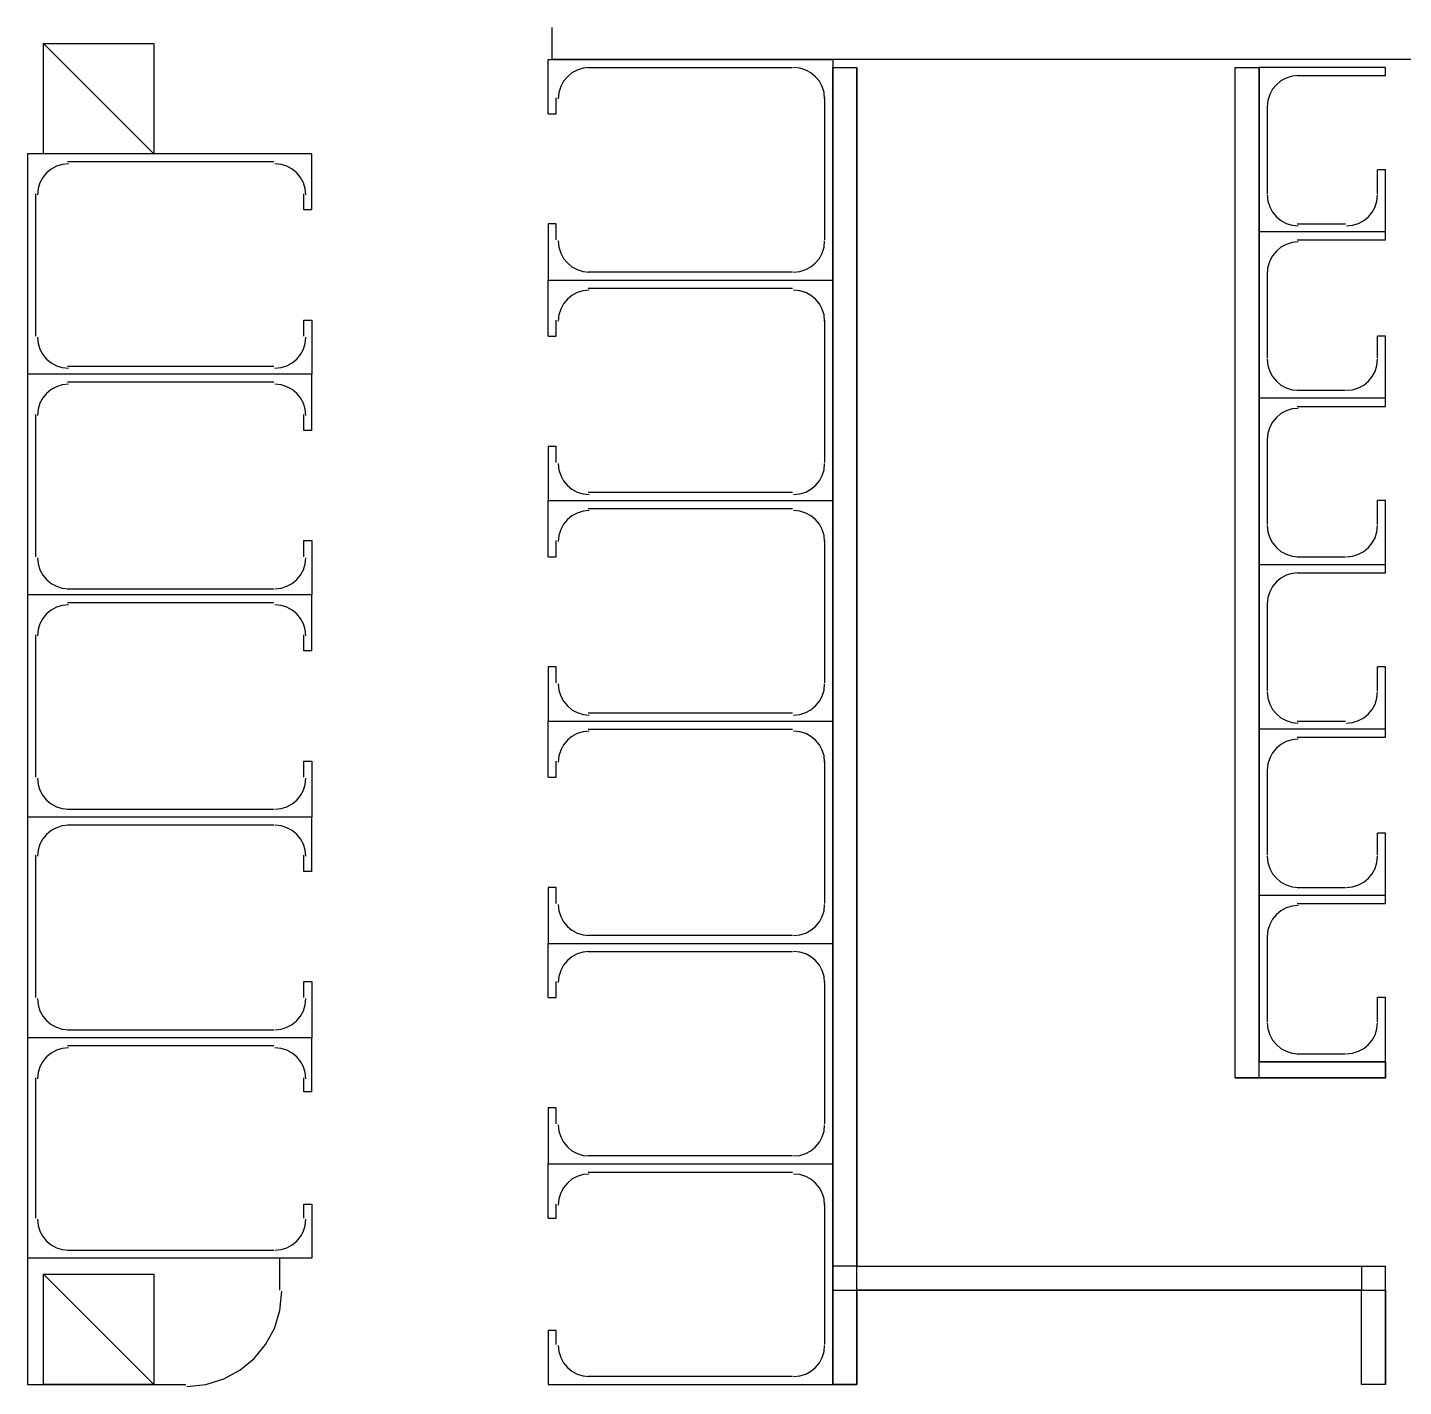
# Model space of a CAD drawing. Header units: millimetres. Extents: x -1062 to 473405, y -148599 to 38948.
# Drawn here: x 69535 to 78255, y -83090 to -74479 of the extents above; entities that cross this region are included whole.
import ezdxf

# ---------------------------------------------------------------- set-up
doc = ezdxf.new("R2010")
doc.units = ezdxf.units.MM
for name, color, linetype in [('COLUMN', 1, 'Continuous'), ('WALL', 7, 'Continuous'), ('WINDOW', 4, 'Continuous')]:
    doc.layers.add(name, color=color, linetype=linetype)

msp = doc.modelspace()

# ---------------------------------------------------------------- linework, layer by layer
at = {"layer": 'COLUMN'}
for p, q in [((70334.3, -75279), (69636.1, -74580.5)), ((69636.1, -74580.5), (70334.3, -74580.5)), ((69636.1, -75279), (69636.1, -74580.5)), ((70334.3, -74580.5), (70334.3, -75279)), ((70334.3, -75279), (69636.1, -75279)), ((70334.3, -83077.6), (69636.1, -82379.1)), ((69636.1, -82379.1), (70334.3, -82379.1)), ((69636.1, -83077.6), (69636.1, -82379.1)), ((70334.3, -82379.1), (70334.3, -83077.6)), ((70334.3, -83077.6), (69636.1, -83077.6))]:
    msp.add_line(p, q, dxfattribs=at)
at = {"layer": 'WALL'}
for p, q in [((72860.2, -74682.1), (72860.2, -74478.9)), ((79486.1, -74682.1), (72860.2, -74682.1)), ((74637.3, -83077.6), (74637.3, -74732.9)), ((74789.6, -82328.3), (74789.6, -74732.9)), ((77188.6, -81134.3), (77188.6, -74732.9)), ((77340.9, -81134.3), (77340.9, -74732.9)), ((78140.6, -81032.7), (77340.9, -81032.7)), ((78140.6, -81134.3), (78140.6, -81032.7)), ((77188.6, -81134.3), (77340.9, -81134.3)), ((77340.9, -81134.3), (78140.6, -81134.3)), ((69534.6, -82277.5), (69534.6, -83077.6)), ((71133.9, -82277.5), (69534.6, -82277.5)), ((71133.9, -82480.7), (71133.9, -82277.5)), ((74789.6, -82328.3), (77988.3, -82328.3)), ((77988.3, -82328.3), (78140.6, -82328.3)), ((78140.6, -83077.6), (78140.6, -82328.3)), ((71134.4, -82608.6), (71146.6, -82487)), ((74789.6, -83077.6), (74789.6, -82480.7)), ((74789.6, -82480.7), (77988.3, -82480.7)), ((77988.3, -83077.6), (77988.3, -82480.7)), ((71099.2, -82721.9), (71134.4, -82608.6)), ((71043.7, -82824.3), (71099.2, -82721.9)), ((70970, -82913.6), (71043.7, -82824.3)), ((70880.8, -82987.3), (70970, -82913.6)), ((70778.4, -83042.9), (70880.8, -82987.3)), ((69534.6, -83077.6), (70537.3, -83077.6)), ((70543.7, -83090.3), (70665.2, -83078.1)), ((70665.2, -83078.1), (70778.4, -83042.9)), ((74637.3, -83077.6), (74789.6, -83077.6))]:
    msp.add_line(p, q, dxfattribs=at)
for points in [[(74789.6, -74732.9), (74789.6, -82328.3), (74637.3, -82328.3), (74637.3, -74732.9), (74789.6, -74732.9)], [(78140, -81135), (77340, -81135), (77340, -81134.3), (77188.6, -81134.3), (77188.6, -74732.9), (77340.9, -74732.9), (77340.9, -81032.7), (78140.6, -81032.7), (78140.6, -81134.3), (78140, -81134.3), (78140, -81135)], [(77988.3, -82328.3), (77988.3, -82480.7), (74789.6, -82480.7), (74789.6, -82328.3), (77988.3, -82328.3)], [(74789.6, -82480.7), (74789.6, -83077.6), (74637.3, -83077.6), (74637.3, -82480.7), (74789.6, -82480.7)], [(78140.6, -82480.7), (78140.6, -83077.6), (77988.3, -83077.6), (77988.3, -82480.7), (78140.6, -82480.7)]]:
    msp.add_lwpolyline(points, close=True, dxfattribs=at)
at = {"layer": 'WINDOW'}
for p, q in [((72834.8, -75025), (72834.8, -74682.1)), ((72834.8, -74682.1), (74637.3, -74682.1)), ((74637.3, -74682.1), (74637.3, -76079.2)), ((72931.9, -74819.7), (72913.8, -74853.1)), ((72955.9, -74790.5), (72931.9, -74819.7)), ((72985, -74766.5), (72955.9, -74790.5)), ((73018.5, -74748.4), (72985, -74766.5)), ((73055.4, -74736.9), (73018.5, -74748.4)), ((73095, -74732.9), (73055.4, -74736.9)), ((73088.7, -74732.9), (74383.4, -74732.9)), ((74429.4, -74736.9), (74389.7, -74732.9)), ((74466.3, -74748.4), (74429.4, -74736.9)), ((74499.7, -74766.5), (74466.3, -74748.4)), ((74528.9, -74790.5), (74499.7, -74766.5)), ((74552.9, -74819.7), (74528.9, -74790.5)), ((74571, -74853.1), (74552.9, -74819.7)), ((77340.9, -74732.9), (77340.9, -75774.4)), ((78140.6, -74732.9), (77340.9, -74732.9)), ((77478.4, -74817.3), (77449.3, -74841.3)), ((77511.9, -74799.2), (77478.4, -74817.3)), ((77548.8, -74787.7), (77511.9, -74799.2)), ((77588.4, -74783.7), (77548.8, -74787.7)), ((77582.1, -74783.7), (78140.6, -74783.7)), ((78140.6, -74783.7), (78140.6, -74732.9)), ((72902.3, -74890.1), (72898.3, -74929.8)), ((72913.8, -74853.1), (72902.3, -74890.1)), ((74582.5, -74890.1), (74571, -74853.1)), ((74586.5, -74929.8), (74582.5, -74890.1)), ((77407.2, -74903.9), (77395.7, -74940.9)), ((77425.3, -74870.5), (77407.2, -74903.9)), ((77449.3, -74841.3), (77425.3, -74870.5)), ((72885.6, -75025), (72885.6, -74923.4)), ((74586.5, -74923.4), (74586.5, -75825.2)), ((77395.7, -74940.9), (77391.7, -74980.6)), ((77391.7, -74974.2), (77391.7, -75533.1)), ((72834.8, -75025), (72885.6, -75025)), ((71337, -75279), (69534.6, -75279)), ((69534.6, -75279), (69534.6, -76676.2)), ((69794.8, -75342.5), (69755.1, -75346.5)), ((71095.8, -75329.8), (69788.4, -75329.8)), ((71141.8, -75346.5), (71102.2, -75342.5)), ((71337, -75634.7), (71337, -75279)), ((69631.7, -75429.3), (69613.5, -75462.8)), ((69655.7, -75400.2), (69631.7, -75429.3)), ((69684.8, -75376.2), (69655.7, -75400.2)), ((69718.2, -75358), (69684.8, -75376.2)), ((69755.1, -75346.5), (69718.2, -75358)), ((71178.8, -75358), (71141.8, -75346.5)), ((71212.2, -75376.2), (71178.8, -75358)), ((71241.3, -75400.2), (71212.2, -75376.2)), ((71265.3, -75429.3), (71241.3, -75400.2)), ((71283.5, -75462.8), (71265.3, -75429.3)), ((78089.8, -75533.1), (78089.8, -75380.6)), ((78140.6, -75380.6), (78089.8, -75380.6)), ((78140.6, -75774.4), (78140.6, -75380.6)), ((69602, -75499.7), (69598, -75539.4)), ((69613.5, -75462.8), (69602, -75499.7)), ((71294.9, -75499.7), (71283.5, -75462.8)), ((71298.9, -75539.4), (71294.9, -75499.7)), ((69585.3, -75533.1), (69585.3, -76434.9)), ((71286.3, -75634.7), (71286.3, -75533.1)), ((77391.7, -75539.4), (77395.7, -75579.1)), ((77395.7, -75579.1), (77407.2, -75616)), ((78074.4, -75616), (78085.8, -75579.1)), ((78085.8, -75579.1), (78089.8, -75539.4)), ((71337, -75634.7), (71286.3, -75634.7)), ((77407.2, -75616), (77425.3, -75649.5)), ((77425.3, -75649.5), (77449.3, -75678.6)), ((77449.3, -75678.6), (77478.4, -75702.7)), ((78003.1, -75702.7), (78032.2, -75678.6)), ((78032.2, -75678.6), (78056.2, -75649.5)), ((78056.2, -75649.5), (78074.4, -75616)), ((72885.6, -75723.6), (72834.8, -75723.6)), ((72834.8, -75723.6), (72834.8, -76079.2)), ((72885.6, -75825.2), (72885.6, -75723.6)), ((77340.9, -75774.4), (77340.9, -76828.6)), ((78140.6, -75774.4), (77340.9, -75774.4)), ((77478.4, -75702.7), (77511.9, -75720.8)), ((77511.9, -75720.8), (77548.8, -75732.3)), ((77548.8, -75732.3), (77588.4, -75736.3)), ((77582.1, -75723.6), (77886.7, -75723.6)), ((77893.1, -75736.3), (77932.7, -75732.3)), ((77932.7, -75732.3), (77969.7, -75720.8)), ((77969.7, -75720.8), (78003.1, -75702.7)), ((78140.6, -75825.2), (78140.6, -75774.4)), ((72898.3, -75831.5), (72902.3, -75871.2)), ((74582.5, -75871.2), (74586.5, -75831.5)), ((77511.9, -75853.4), (77478.4, -75871.5)), ((77548.8, -75841.9), (77511.9, -75853.4)), ((77588.4, -75837.9), (77548.8, -75841.9)), ((77582.1, -75825.2), (78140.6, -75825.2)), ((72902.3, -75871.2), (72913.8, -75908.2)), ((72913.8, -75908.2), (72931.9, -75941.6)), ((72931.9, -75941.6), (72955.9, -75970.8)), ((74528.9, -75970.8), (74552.9, -75941.6)), ((74552.9, -75941.6), (74571, -75908.2)), ((74571, -75908.2), (74582.5, -75871.2)), ((77425.3, -75924.7), (77407.2, -75958.1)), ((77449.3, -75895.6), (77425.3, -75924.7)), ((77478.4, -75871.5), (77449.3, -75895.6)), ((72955.9, -75970.8), (72985, -75994.8)), ((72985, -75994.8), (73018.5, -76012.9)), ((73018.5, -76012.9), (73055.4, -76024.4)), ((73055.4, -76024.4), (73095, -76028.4)), ((74383.4, -76028.4), (73088.7, -76028.4)), ((74389.7, -76028.4), (74429.4, -76024.4)), ((74429.4, -76024.4), (74466.3, -76012.9)), ((74466.3, -76012.9), (74499.7, -75994.8)), ((74499.7, -75994.8), (74528.9, -75970.8)), ((77395.7, -75995.1), (77391.7, -76034.8)), ((77391.7, -76028.4), (77391.7, -76574.6)), ((77407.2, -75958.1), (77395.7, -75995.1)), ((72834.8, -76079.2), (74637.3, -76079.2)), ((72834.8, -76434.9), (72834.8, -76079.2)), ((74637.3, -76079.2), (74637.3, -77476.4)), ((72955.9, -76200.4), (72931.9, -76229.5)), ((72985, -76176.4), (72955.9, -76200.4)), ((73018.5, -76158.2), (72985, -76176.4)), ((73055.4, -76146.7), (73018.5, -76158.2)), ((73095, -76142.7), (73055.4, -76146.7)), ((73088.7, -76130), (74383.4, -76130)), ((74429.4, -76146.7), (74389.7, -76142.7)), ((74466.3, -76158.2), (74429.4, -76146.7)), ((74499.7, -76176.4), (74466.3, -76158.2)), ((74528.9, -76200.4), (74499.7, -76176.4)), ((74552.9, -76229.5), (74528.9, -76200.4)), ((72902.3, -76299.9), (72898.3, -76339.6)), ((72913.8, -76263), (72902.3, -76299.9)), ((72931.9, -76229.5), (72913.8, -76263)), ((74571, -76263), (74552.9, -76229.5)), ((74582.5, -76299.9), (74571, -76263)), ((74586.5, -76339.6), (74582.5, -76299.9)), ((71286.3, -76434.9), (71286.3, -76333.2)), ((71286.3, -76333.2), (71337, -76333.2)), ((71337, -76333.2), (71337, -76676.2)), ((72885.6, -76434.9), (72885.6, -76333.2)), ((74586.5, -76333.2), (74586.5, -77235)), ((69598, -76441.2), (69602, -76480.9)), ((71294.9, -76480.9), (71298.9, -76441.2)), ((72834.8, -76434.9), (72885.6, -76434.9)), ((78089.8, -76574.6), (78089.8, -76434.9)), ((78140.6, -76434.9), (78089.8, -76434.9)), ((78140.6, -76828.6), (78140.6, -76434.9)), ((69602, -76480.9), (69613.5, -76517.8)), ((69613.5, -76517.8), (69631.7, -76551.3)), ((69631.7, -76551.3), (69655.7, -76580.4)), ((71241.3, -76580.4), (71265.3, -76551.3)), ((71265.3, -76551.3), (71283.5, -76517.8)), ((71283.5, -76517.8), (71294.9, -76480.9)), ((69655.7, -76580.4), (69684.8, -76604.5)), ((69684.8, -76604.5), (69718.2, -76622.6)), ((69718.2, -76622.6), (69755.1, -76634.1)), ((69755.1, -76634.1), (69794.8, -76638.1)), ((69788.4, -76625.4), (71095.8, -76625.4)), ((71102.2, -76638.1), (71141.8, -76634.1)), ((71141.8, -76634.1), (71178.8, -76622.6)), ((71178.8, -76622.6), (71212.2, -76604.5)), ((71212.2, -76604.5), (71241.3, -76580.4)), ((77391.7, -76580.9), (77395.7, -76620.6)), ((77395.7, -76620.6), (77407.2, -76657.6)), ((78074.4, -76657.6), (78085.8, -76620.6)), ((78085.8, -76620.6), (78089.8, -76580.9)), ((71337, -76676.2), (69534.6, -76676.2)), ((69534.6, -76676.2), (69534.6, -78073.3)), ((71095.8, -76727), (69788.4, -76727)), ((71337, -77031.8), (71337, -76676.2)), ((77407.2, -76657.6), (77425.3, -76691)), ((77425.3, -76691), (77449.3, -76720.1)), ((77449.3, -76720.1), (77478.4, -76744.2)), ((78003.1, -76744.2), (78032.2, -76720.1)), ((78032.2, -76720.1), (78056.2, -76691)), ((78056.2, -76691), (78074.4, -76657.6)), ((69655.7, -76797.4), (69631.7, -76826.5)), ((69684.8, -76773.3), (69655.7, -76797.4)), ((69718.2, -76755.2), (69684.8, -76773.3)), ((69755.1, -76743.7), (69718.2, -76755.2)), ((69794.8, -76739.7), (69755.1, -76743.7)), ((71141.8, -76743.7), (71102.2, -76739.7)), ((71178.8, -76755.2), (71141.8, -76743.7)), ((71212.2, -76773.3), (71178.8, -76755.2)), ((71241.3, -76797.4), (71212.2, -76773.3)), ((71265.3, -76826.5), (71241.3, -76797.4)), ((77478.4, -76744.2), (77511.9, -76762.3)), ((77511.9, -76762.3), (77548.8, -76773.8)), ((77548.8, -76773.8), (77588.4, -76777.8)), ((77582.1, -76777.8), (77886.7, -76777.8)), ((77893.1, -76777.8), (77932.7, -76773.8)), ((77932.7, -76773.8), (77969.7, -76762.3)), ((77969.7, -76762.3), (78003.1, -76744.2)), ((69602, -76896.9), (69598, -76936.6)), ((69613.5, -76859.9), (69602, -76896.9)), ((69631.7, -76826.5), (69613.5, -76859.9)), ((71283.5, -76859.9), (71265.3, -76826.5)), ((71294.9, -76896.9), (71283.5, -76859.9)), ((71298.9, -76936.6), (71294.9, -76896.9)), ((77340.9, -76828.6), (77340.9, -77882.8)), ((78140.6, -76828.6), (77340.9, -76828.6)), ((77511.9, -76907.6), (77478.4, -76925.7)), ((77548.8, -76896.1), (77511.9, -76907.6)), ((77588.4, -76892.1), (77548.8, -76896.1)), ((77582.1, -76879.4), (78140.6, -76879.4)), ((78140.6, -76879.4), (78140.6, -76828.6)), ((69585.3, -76930.2), (69585.3, -77832)), ((71286.3, -77031.8), (71286.3, -76930.2)), ((77425.3, -76978.9), (77407.2, -77012.3)), ((77449.3, -76949.8), (77425.3, -76978.9)), ((77478.4, -76925.7), (77449.3, -76949.8)), ((71337, -77031.8), (71286.3, -77031.8)), ((77395.7, -77049.3), (77391.7, -77089)), ((77391.7, -77082.6), (77391.7, -77628.8)), ((77407.2, -77012.3), (77395.7, -77049.3)), ((72885.6, -77133.4), (72834.8, -77133.4)), ((72834.8, -77133.4), (72834.8, -77476.4)), ((72885.6, -77235), (72885.6, -77133.4)), ((72898.3, -77241.4), (72902.3, -77281.1)), ((74582.5, -77281.1), (74586.5, -77241.4)), ((72902.3, -77281.1), (72913.8, -77318)), ((72913.8, -77318), (72931.9, -77351.5)), ((74552.9, -77351.5), (74571, -77318)), ((74571, -77318), (74582.5, -77281.1)), ((72931.9, -77351.5), (72955.9, -77380.6)), ((72955.9, -77380.6), (72985, -77404.6)), ((72985, -77404.6), (73018.5, -77422.8)), ((73018.5, -77422.8), (73055.4, -77434.3)), ((73055.4, -77434.3), (73095, -77438.3)), ((74383.4, -77425.6), (73088.7, -77425.6)), ((74389.7, -77438.3), (74429.4, -77434.3)), ((74429.4, -77434.3), (74466.3, -77422.8)), ((74466.3, -77422.8), (74499.7, -77404.6)), ((74499.7, -77404.6), (74528.9, -77380.6)), ((74528.9, -77380.6), (74552.9, -77351.5)), ((72834.8, -77476.4), (74637.3, -77476.4)), ((72834.8, -77832), (72834.8, -77476.4)), ((74637.3, -77476.4), (74637.3, -78873.5)), ((78089.8, -77628.8), (78089.8, -77476.4)), ((78140.6, -77476.4), (78089.8, -77476.4)), ((78140.6, -77882.8), (78140.6, -77476.4)), ((72955.9, -77597.5), (72931.9, -77626.7)), ((72985, -77573.5), (72955.9, -77597.5)), ((73018.5, -77555.3), (72985, -77573.5)), ((73055.4, -77543.9), (73018.5, -77555.3)), ((73095, -77539.9), (73055.4, -77543.9)), ((73088.7, -77527.2), (74383.4, -77527.2)), ((74429.4, -77543.9), (74389.7, -77539.9)), ((74466.3, -77555.3), (74429.4, -77543.9)), ((74499.7, -77573.5), (74466.3, -77555.3)), ((74528.9, -77597.5), (74499.7, -77573.5)), ((74552.9, -77626.7), (74528.9, -77597.5)), ((72902.3, -77697.1), (72898.3, -77736.7)), ((72913.8, -77660.1), (72902.3, -77697.1)), ((72931.9, -77626.7), (72913.8, -77660.1)), ((74571, -77660.1), (74552.9, -77626.7)), ((74582.5, -77697.1), (74571, -77660.1)), ((74586.5, -77736.7), (74582.5, -77697.1)), ((77391.7, -77635.1), (77395.7, -77674.8)), ((77395.7, -77674.8), (77407.2, -77711.8)), ((78074.4, -77711.8), (78085.8, -77674.8)), ((78085.8, -77674.8), (78089.8, -77635.1)), ((71286.3, -77832), (71286.3, -77730.4)), ((71286.3, -77730.4), (71337, -77730.4)), ((71337, -77730.4), (71337, -78073.3)), ((72885.6, -77832), (72885.6, -77730.4)), ((74586.5, -77730.4), (74586.5, -78632.2)), ((77407.2, -77711.8), (77425.3, -77745.2)), ((77425.3, -77745.2), (77449.3, -77774.3)), ((77449.3, -77774.3), (77478.4, -77798.4)), ((78003.1, -77798.4), (78032.2, -77774.3)), ((78032.2, -77774.3), (78056.2, -77745.2)), ((78056.2, -77745.2), (78074.4, -77711.8)), ((69598, -77838.4), (69602, -77878)), ((71294.9, -77878), (71298.9, -77838.4)), ((72834.8, -77832), (72885.6, -77832)), ((77478.4, -77798.4), (77511.9, -77816.5)), ((77511.9, -77816.5), (77548.8, -77828)), ((77548.8, -77828), (77588.4, -77832)), ((77582.1, -77832), (77886.7, -77832)), ((77893.1, -77832), (77932.7, -77828)), ((77932.7, -77828), (77969.7, -77816.5)), ((77969.7, -77816.5), (78003.1, -77798.4)), ((69602, -77878), (69613.5, -77915)), ((69613.5, -77915), (69631.7, -77948.4)), ((69631.7, -77948.4), (69655.7, -77977.6)), ((71241.3, -77977.6), (71265.3, -77948.4)), ((71265.3, -77948.4), (71283.5, -77915)), ((71283.5, -77915), (71294.9, -77878)), ((77340.9, -77882.8), (77340.9, -78924.3)), ((78140.6, -77882.8), (77340.9, -77882.8)), ((77511.9, -77949.1), (77478.4, -77967.2)), ((77548.8, -77937.6), (77511.9, -77949.1)), ((77588.4, -77933.6), (77548.8, -77937.6)), ((77582.1, -77933.6), (78140.6, -77933.6)), ((78140.6, -77933.6), (78140.6, -77882.8)), ((69655.7, -77977.6), (69684.8, -78001.6)), ((69684.8, -78001.6), (69718.2, -78019.7)), ((69718.2, -78019.7), (69755.1, -78031.2)), ((69755.1, -78031.2), (69794.8, -78035.2)), ((69788.4, -78035.2), (71095.8, -78035.2)), ((71102.2, -78035.2), (71141.8, -78031.2)), ((71141.8, -78031.2), (71178.8, -78019.7)), ((71178.8, -78019.7), (71212.2, -78001.6)), ((71212.2, -78001.6), (71241.3, -77977.6)), ((77425.3, -78020.4), (77407.2, -78053.8)), ((77449.3, -77991.3), (77425.3, -78020.4)), ((77478.4, -77967.2), (77449.3, -77991.3)), ((71337, -78073.3), (69534.6, -78073.3)), ((69534.6, -78073.3), (69534.6, -79483.2)), ((71095.8, -78124.1), (69788.4, -78124.1)), ((71337, -78429), (71337, -78073.3)), ((77395.7, -78090.8), (77391.7, -78130.5)), ((77391.7, -78124.1), (77391.7, -78683)), ((77407.2, -78053.8), (77395.7, -78090.8)), ((69655.7, -78194.5), (69631.7, -78223.6)), ((69684.8, -78170.5), (69655.7, -78194.5)), ((69718.2, -78152.3), (69684.8, -78170.5)), ((69755.1, -78140.8), (69718.2, -78152.3)), ((69794.8, -78136.8), (69755.1, -78140.8)), ((71141.8, -78140.8), (71102.2, -78136.8)), ((71178.8, -78152.3), (71141.8, -78140.8)), ((71212.2, -78170.5), (71178.8, -78152.3)), ((71241.3, -78194.5), (71212.2, -78170.5)), ((71265.3, -78223.6), (71241.3, -78194.5)), ((69602, -78294), (69598, -78333.7)), ((69613.5, -78257.1), (69602, -78294)), ((69631.7, -78223.6), (69613.5, -78257.1)), ((71283.5, -78257.1), (71265.3, -78223.6)), ((71294.9, -78294), (71283.5, -78257.1)), ((71298.9, -78333.7), (71294.9, -78294)), ((69585.3, -78327.3), (69585.3, -79229.1)), ((71286.3, -78429), (71286.3, -78327.3)), ((71337, -78429), (71286.3, -78429)), ((72885.6, -78530.6), (72834.8, -78530.6)), ((72834.8, -78530.6), (72834.8, -78873.5)), ((72885.6, -78632.2), (72885.6, -78530.6)), ((78089.8, -78683), (78089.8, -78530.6)), ((78140.6, -78530.6), (78089.8, -78530.6)), ((78140.6, -78924.3), (78140.6, -78530.6)), ((72898.3, -78638.5), (72902.3, -78678.2)), ((74582.5, -78678.2), (74586.5, -78638.5)), ((72902.3, -78678.2), (72913.8, -78715.2)), ((72913.8, -78715.2), (72931.9, -78748.6)), ((74552.9, -78748.6), (74571, -78715.2)), ((74571, -78715.2), (74582.5, -78678.2)), ((77391.7, -78689.3), (77395.7, -78729)), ((77395.7, -78729), (77407.2, -78766)), ((78074.4, -78766), (78085.8, -78729)), ((78085.8, -78729), (78089.8, -78689.3)), ((72931.9, -78748.6), (72955.9, -78777.7)), ((72955.9, -78777.7), (72985, -78801.8)), ((72985, -78801.8), (73018.5, -78819.9)), ((73018.5, -78819.9), (73055.4, -78831.4)), ((74383.4, -78822.7), (73088.7, -78822.7)), ((74429.4, -78831.4), (74466.3, -78819.9)), ((74466.3, -78819.9), (74499.7, -78801.8)), ((74499.7, -78801.8), (74528.9, -78777.7)), ((74528.9, -78777.7), (74552.9, -78748.6)), ((77407.2, -78766), (77425.3, -78799.4)), ((77425.3, -78799.4), (77449.3, -78828.5)), ((77449.3, -78828.5), (77478.4, -78852.6)), ((78003.1, -78852.6), (78032.2, -78828.5)), ((78032.2, -78828.5), (78056.2, -78799.4)), ((78056.2, -78799.4), (78074.4, -78766)), ((72834.8, -78873.5), (74637.3, -78873.5)), ((72834.8, -79229.1), (72834.8, -78873.5)), ((73055.4, -78831.4), (73095, -78835.4)), ((74389.7, -78835.4), (74429.4, -78831.4)), ((74637.3, -78873.5), (74637.3, -80283.4)), ((77478.4, -78852.6), (77511.9, -78870.7)), ((77511.9, -78870.7), (77548.8, -78882.2)), ((77548.8, -78882.2), (77588.4, -78886.2)), ((77582.1, -78873.5), (77886.7, -78873.5)), ((77893.1, -78886.2), (77932.7, -78882.2)), ((77932.7, -78882.2), (77969.7, -78870.7)), ((77969.7, -78870.7), (78003.1, -78852.6)), ((72955.9, -78994.7), (72931.9, -79023.8)), ((72985, -78970.6), (72955.9, -78994.7)), ((73018.5, -78952.5), (72985, -78970.6)), ((73055.4, -78941), (73018.5, -78952.5)), ((73095, -78937), (73055.4, -78941)), ((73088.7, -78924.3), (74383.4, -78924.3)), ((74429.4, -78941), (74389.7, -78937)), ((74466.3, -78952.5), (74429.4, -78941)), ((74499.7, -78970.6), (74466.3, -78952.5)), ((74528.9, -78994.7), (74499.7, -78970.6)), ((74552.9, -79023.8), (74528.9, -78994.7)), ((77340.9, -78924.3), (77340.9, -79978.5)), ((78140.6, -78924.3), (77340.9, -78924.3)), ((77511.9, -79003.3), (77478.4, -79021.4)), ((77548.8, -78991.8), (77511.9, -79003.3)), ((77588.4, -78987.8), (77548.8, -78991.8)), ((77582.1, -78975.1), (78140.6, -78975.1)), ((78140.6, -78975.1), (78140.6, -78924.3)), ((72913.8, -79057.3), (72902.3, -79094.2)), ((72931.9, -79023.8), (72913.8, -79057.3)), ((74571, -79057.3), (74552.9, -79023.8)), ((74582.5, -79094.2), (74571, -79057.3)), ((77425.3, -79074.6), (77407.2, -79108.1)), ((77449.3, -79045.5), (77425.3, -79074.6)), ((77478.4, -79021.4), (77449.3, -79045.5)), ((71286.3, -79229.1), (71286.3, -79127.5)), ((71286.3, -79127.5), (71337, -79127.5)), ((71337, -79127.5), (71337, -79483.2)), ((72885.6, -79229.1), (72885.6, -79127.5)), ((72902.3, -79094.2), (72898.3, -79133.9)), ((74586.5, -79133.9), (74582.5, -79094.2)), ((74586.5, -79127.5), (74586.5, -80029.3)), ((77395.7, -79145), (77391.7, -79184.7)), ((77391.7, -79178.3), (77391.7, -79724.5)), ((77407.2, -79108.1), (77395.7, -79145)), ((69598, -79235.5), (69602, -79275.2)), ((71294.9, -79275.2), (71298.9, -79235.5)), ((72834.8, -79229.1), (72885.6, -79229.1)), ((69602, -79275.2), (69613.5, -79312.1)), ((69613.5, -79312.1), (69631.7, -79345.6)), ((69631.7, -79345.6), (69655.7, -79374.7)), ((71241.3, -79374.7), (71265.3, -79345.6)), ((71265.3, -79345.6), (71283.5, -79312.1)), ((71283.5, -79312.1), (71294.9, -79275.2)), ((69655.7, -79374.7), (69684.8, -79398.7)), ((69684.8, -79398.7), (69718.2, -79416.9)), ((69718.2, -79416.9), (69755.1, -79428.4)), ((69755.1, -79428.4), (69794.8, -79432.4)), ((69788.4, -79432.4), (71095.8, -79432.4)), ((71102.2, -79432.4), (71141.8, -79428.4)), ((71141.8, -79428.4), (71178.8, -79416.9)), ((71178.8, -79416.9), (71212.2, -79398.7)), ((71212.2, -79398.7), (71241.3, -79374.7)), ((71337, -79483.2), (69534.6, -79483.2)), ((69534.6, -79483.2), (69534.6, -80880.3)), ((71337, -79826.1), (71337, -79483.2)), ((69655.7, -79591.6), (69631.7, -79620.8)), ((69684.8, -79567.6), (69655.7, -79591.6)), ((69718.2, -79549.4), (69684.8, -79567.6)), ((69755.1, -79538), (69718.2, -79549.4)), ((69794.8, -79534), (69755.1, -79538)), ((71095.8, -79534), (69788.4, -79534)), ((71141.8, -79538), (71102.2, -79534)), ((71178.8, -79549.4), (71141.8, -79538)), ((71212.2, -79567.6), (71178.8, -79549.4)), ((71241.3, -79591.6), (71212.2, -79567.6)), ((71265.3, -79620.8), (71241.3, -79591.6)), ((78089.8, -79724.5), (78089.8, -79584.8)), ((78140.6, -79584.8), (78089.8, -79584.8)), ((78140.6, -79978.5), (78140.6, -79584.8)), ((69602, -79691.2), (69598, -79730.8)), ((69613.5, -79654.2), (69602, -79691.2)), ((69631.7, -79620.8), (69613.5, -79654.2)), ((71283.5, -79654.2), (71265.3, -79620.8)), ((71294.9, -79691.2), (71283.5, -79654.2)), ((71298.9, -79730.8), (71294.9, -79691.2)), ((69585.3, -79724.5), (69585.3, -80626.3)), ((71286.3, -79826.1), (71286.3, -79724.5)), ((77391.7, -79730.8), (77395.7, -79770.5)), ((77395.7, -79770.5), (77407.2, -79807.5)), ((78074.4, -79807.5), (78085.8, -79770.5)), ((78085.8, -79770.5), (78089.8, -79730.8)), ((71337, -79826.1), (71286.3, -79826.1)), ((77407.2, -79807.5), (77425.3, -79840.9)), ((77425.3, -79840.9), (77449.3, -79870.1)), ((77449.3, -79870.1), (77478.4, -79894.1)), ((78003.1, -79894.1), (78032.2, -79870.1)), ((78032.2, -79870.1), (78056.2, -79840.9)), ((78056.2, -79840.9), (78074.4, -79807.5)), ((72885.6, -79927.7), (72834.8, -79927.7)), ((72834.8, -79927.7), (72834.8, -80283.4)), ((72885.6, -80029.3), (72885.6, -79927.7)), ((77478.4, -79894.1), (77511.9, -79912.2)), ((77511.9, -79912.2), (77548.8, -79923.7)), ((77548.8, -79923.7), (77588.4, -79927.7)), ((77582.1, -79927.7), (77886.7, -79927.7)), ((77893.1, -79927.7), (77932.7, -79923.7)), ((77932.7, -79923.7), (77969.7, -79912.2)), ((77969.7, -79912.2), (78003.1, -79894.1)), ((72898.3, -80035.7), (72902.3, -80075.4)), ((74582.5, -80075.4), (74586.5, -80035.7)), ((77340.9, -79978.5), (77340.9, -81032.7)), ((78140.6, -79978.5), (77340.9, -79978.5)), ((77548.8, -80046), (77511.9, -80057.5)), ((77588.4, -80042), (77548.8, -80046)), ((77582.1, -80029.3), (78140.6, -80029.3)), ((78140.6, -80029.3), (78140.6, -79978.5)), ((72902.3, -80075.4), (72913.8, -80112.3)), ((72913.8, -80112.3), (72931.9, -80145.7)), ((74552.9, -80145.7), (74571, -80112.3)), ((74571, -80112.3), (74582.5, -80075.4)), ((77425.3, -80128.8), (77407.2, -80162.3)), ((77449.3, -80099.7), (77425.3, -80128.8)), ((77478.4, -80075.6), (77449.3, -80099.7)), ((77511.9, -80057.5), (77478.4, -80075.6)), ((72931.9, -80145.7), (72955.9, -80174.9)), ((72955.9, -80174.9), (72985, -80198.9)), ((72985, -80198.9), (73018.5, -80217.1)), ((73018.5, -80217.1), (73055.4, -80228.5)), ((74429.4, -80228.5), (74466.3, -80217.1)), ((74466.3, -80217.1), (74499.7, -80198.9)), ((74499.7, -80198.9), (74528.9, -80174.9)), ((74528.9, -80174.9), (74552.9, -80145.7)), ((77395.7, -80199.2), (77391.7, -80238.9)), ((77407.2, -80162.3), (77395.7, -80199.2)), ((72834.8, -80283.4), (74637.3, -80283.4)), ((72834.8, -80626.3), (72834.8, -80283.4)), ((73055.4, -80228.5), (73095, -80232.5)), ((74383.4, -80232.5), (73088.7, -80232.5)), ((74389.7, -80232.5), (74429.4, -80228.5)), ((74637.3, -80283.4), (74637.3, -81680.5)), ((77391.7, -80232.5), (77391.7, -80778.7)), ((72955.9, -80391.8), (72931.9, -80421)), ((72985, -80367.8), (72955.9, -80391.8)), ((73018.5, -80349.6), (72985, -80367.8)), ((73055.4, -80338.2), (73018.5, -80349.6)), ((73095, -80334.2), (73055.4, -80338.2)), ((73088.7, -80334.2), (74383.4, -80334.2)), ((74429.4, -80338.2), (74389.7, -80334.2)), ((74466.3, -80349.6), (74429.4, -80338.2)), ((74499.7, -80367.8), (74466.3, -80349.6)), ((74528.9, -80391.8), (74499.7, -80367.8)), ((74552.9, -80421), (74528.9, -80391.8)), ((72913.8, -80454.4), (72902.3, -80491.4)), ((72931.9, -80421), (72913.8, -80454.4)), ((74571, -80454.4), (74552.9, -80421)), ((74582.5, -80491.4), (74571, -80454.4)), ((71286.3, -80626.3), (71286.3, -80524.7)), ((71286.3, -80524.7), (71337, -80524.7)), ((71337, -80524.7), (71337, -80880.3)), ((72885.6, -80626.3), (72885.6, -80524.7)), ((72902.3, -80491.4), (72898.3, -80531)), ((74586.5, -80531), (74582.5, -80491.4)), ((74586.5, -80524.7), (74586.5, -81426.5)), ((69598, -80632.6), (69602, -80672.3)), ((71294.9, -80672.3), (71298.9, -80632.6)), ((72834.8, -80626.3), (72885.6, -80626.3)), ((78089.8, -80778.7), (78089.8, -80626.3)), ((78140.6, -80626.3), (78089.8, -80626.3)), ((78140.6, -81032.7), (78140.6, -80626.3)), ((69602, -80672.3), (69613.5, -80709.3)), ((69613.5, -80709.3), (69631.7, -80742.7)), ((69631.7, -80742.7), (69655.7, -80771.8)), ((71241.3, -80771.8), (71265.3, -80742.7)), ((71265.3, -80742.7), (71283.5, -80709.3)), ((71283.5, -80709.3), (71294.9, -80672.3)), ((69655.7, -80771.8), (69684.8, -80795.9)), ((69684.8, -80795.9), (69718.2, -80814)), ((69718.2, -80814), (69755.1, -80825.5)), ((69755.1, -80825.5), (69794.8, -80829.5)), ((69788.4, -80829.5), (71095.8, -80829.5)), ((71102.2, -80829.5), (71141.8, -80825.5)), ((71141.8, -80825.5), (71178.8, -80814)), ((71178.8, -80814), (71212.2, -80795.9)), ((71212.2, -80795.9), (71241.3, -80771.8)), ((77391.7, -80785.1), (77395.7, -80824.7)), ((77395.7, -80824.7), (77407.2, -80861.7)), ((78074.4, -80861.7), (78085.8, -80824.7)), ((78085.8, -80824.7), (78089.8, -80785.1)), ((71337, -80880.3), (69534.6, -80880.3)), ((69534.6, -80880.3), (69534.6, -82277.5)), ((71337, -81223.2), (71337, -80880.3)), ((77407.2, -80861.7), (77425.3, -80895.1)), ((77425.3, -80895.1), (77449.3, -80924.3)), ((78032.2, -80924.3), (78056.2, -80895.1)), ((78056.2, -80895.1), (78074.4, -80861.7)), ((69655.7, -81001.5), (69631.7, -81030.6)), ((69684.8, -80977.4), (69655.7, -81001.5)), ((69718.2, -80959.3), (69684.8, -80977.4)), ((69755.1, -80947.8), (69718.2, -80959.3)), ((69794.8, -80943.8), (69755.1, -80947.8)), ((71095.8, -80931.1), (69788.4, -80931.1)), ((71141.8, -80947.8), (71102.2, -80943.8)), ((71178.8, -80959.3), (71141.8, -80947.8)), ((71212.2, -80977.4), (71178.8, -80959.3)), ((71241.3, -81001.5), (71212.2, -80977.4)), ((71265.3, -81030.6), (71241.3, -81001.5)), ((77449.3, -80924.3), (77478.4, -80948.3)), ((77478.4, -80948.3), (77511.9, -80966.4)), ((77511.9, -80966.4), (77548.8, -80977.9)), ((77548.8, -80977.9), (77588.4, -80981.9)), ((77582.1, -80981.9), (77886.7, -80981.9)), ((77893.1, -80981.9), (77932.7, -80977.9)), ((77932.7, -80977.9), (77969.7, -80966.4)), ((77969.7, -80966.4), (78003.1, -80948.3)), ((78003.1, -80948.3), (78032.2, -80924.3)), ((69613.5, -81064.1), (69602, -81101)), ((69631.7, -81030.6), (69613.5, -81064.1)), ((71283.5, -81064.1), (71265.3, -81030.6)), ((71294.9, -81101), (71283.5, -81064.1)), ((69585.3, -81134.3), (69585.3, -82023.4)), ((69602, -81101), (69598, -81140.7)), ((71286.3, -81223.2), (71286.3, -81134.3)), ((71298.9, -81140.7), (71294.9, -81101)), ((71337, -81223.2), (71286.3, -81223.2)), ((72885.6, -81324.9), (72834.8, -81324.9)), ((72834.8, -81324.9), (72834.8, -81680.5)), ((72885.6, -81426.5), (72885.6, -81324.9)), ((72898.3, -81432.8), (72902.3, -81472.5)), ((74582.5, -81472.5), (74586.5, -81432.8)), ((72902.3, -81472.5), (72913.8, -81509.4)), ((72913.8, -81509.4), (72931.9, -81542.9)), ((74552.9, -81542.9), (74571, -81509.4)), ((74571, -81509.4), (74582.5, -81472.5)), ((72931.9, -81542.9), (72955.9, -81572)), ((72955.9, -81572), (72985, -81596.1)), ((72985, -81596.1), (73018.5, -81614.2)), ((73018.5, -81614.2), (73055.4, -81625.7)), ((74429.4, -81625.7), (74466.3, -81614.2)), ((74466.3, -81614.2), (74499.7, -81596.1)), ((74499.7, -81596.1), (74528.9, -81572)), ((74528.9, -81572), (74552.9, -81542.9)), ((72834.8, -81680.5), (74637.3, -81680.5)), ((72834.8, -82023.4), (72834.8, -81680.5)), ((73055.4, -81625.7), (73095, -81629.7)), ((74383.4, -81629.7), (73088.7, -81629.7)), ((74389.7, -81629.7), (74429.4, -81625.7)), ((74637.3, -81680.5), (74637.3, -83077.6)), ((72985, -81777.6), (72955.9, -81801.7)), ((73018.5, -81759.5), (72985, -81777.6)), ((73055.4, -81748), (73018.5, -81759.5)), ((73095, -81744), (73055.4, -81748)), ((73088.7, -81731.3), (74383.4, -81731.3)), ((74429.4, -81748), (74389.7, -81744)), ((74466.3, -81759.5), (74429.4, -81748)), ((74499.7, -81777.6), (74466.3, -81759.5)), ((74528.9, -81801.7), (74499.7, -81777.6)), ((72913.8, -81864.2), (72902.3, -81901.2)), ((72931.9, -81830.8), (72913.8, -81864.2)), ((72955.9, -81801.7), (72931.9, -81830.8)), ((74552.9, -81830.8), (74528.9, -81801.7)), ((74571, -81864.2), (74552.9, -81830.8)), ((74582.5, -81901.2), (74571, -81864.2)), ((71286.3, -82023.4), (71286.3, -81934.5)), ((71286.3, -81934.5), (71337, -81934.5)), ((71337, -81934.5), (71337, -82277.5)), ((72885.6, -82023.4), (72885.6, -81934.5)), ((72902.3, -81901.2), (72898.3, -81940.9)), ((74586.5, -81940.9), (74582.5, -81901.2)), ((74586.5, -81934.5), (74586.5, -82823.6)), ((69598, -82029.8), (69602, -82069.5)), ((71294.9, -82069.5), (71298.9, -82029.8)), ((72834.8, -82023.4), (72885.6, -82023.4)), ((69602, -82069.5), (69613.5, -82106.4)), ((69613.5, -82106.4), (69631.7, -82139.9)), ((69631.7, -82139.9), (69655.7, -82169)), ((71241.3, -82169), (71265.3, -82139.9)), ((71265.3, -82139.9), (71283.5, -82106.4)), ((71283.5, -82106.4), (71294.9, -82069.5)), ((69655.7, -82169), (69684.8, -82193)), ((69684.8, -82193), (69718.2, -82211.2)), ((69718.2, -82211.2), (69755.1, -82222.6)), ((69755.1, -82222.6), (69794.8, -82226.6)), ((69788.4, -82226.6), (71095.8, -82226.6)), ((71102.2, -82226.6), (71141.8, -82222.6)), ((71141.8, -82222.6), (71178.8, -82211.2)), ((71178.8, -82211.2), (71212.2, -82193)), ((71212.2, -82193), (71241.3, -82169)), ((71337, -82277.5), (69534.6, -82277.5)), ((72885.6, -82734.7), (72834.8, -82734.7)), ((72834.8, -82734.7), (72834.8, -83077.6)), ((72885.6, -82823.6), (72885.6, -82734.7)), ((72898.3, -82830), (72902.3, -82869.6)), ((74582.5, -82869.6), (74586.5, -82830)), ((72902.3, -82869.6), (72913.8, -82906.6)), ((72913.8, -82906.6), (72931.9, -82940)), ((74552.9, -82940), (74571, -82906.6)), ((74571, -82906.6), (74582.5, -82869.6)), ((72931.9, -82940), (72955.9, -82969.2)), ((72955.9, -82969.2), (72985, -82993.2)), ((72985, -82993.2), (73018.5, -83011.4)), ((73018.5, -83011.4), (73055.4, -83022.8)), ((74429.4, -83022.8), (74466.3, -83011.4)), ((74466.3, -83011.4), (74499.7, -82993.2)), ((74499.7, -82993.2), (74528.9, -82969.2)), ((74528.9, -82969.2), (74552.9, -82940)), ((72834.8, -83077.6), (74637.3, -83077.6)), ((73055.4, -83022.8), (73095, -83026.8)), ((74383.4, -83026.8), (73088.7, -83026.8)), ((74389.7, -83026.8), (74429.4, -83022.8))]:
    msp.add_line(p, q, dxfattribs=at)

doc.saveas('drawing.dxf')
